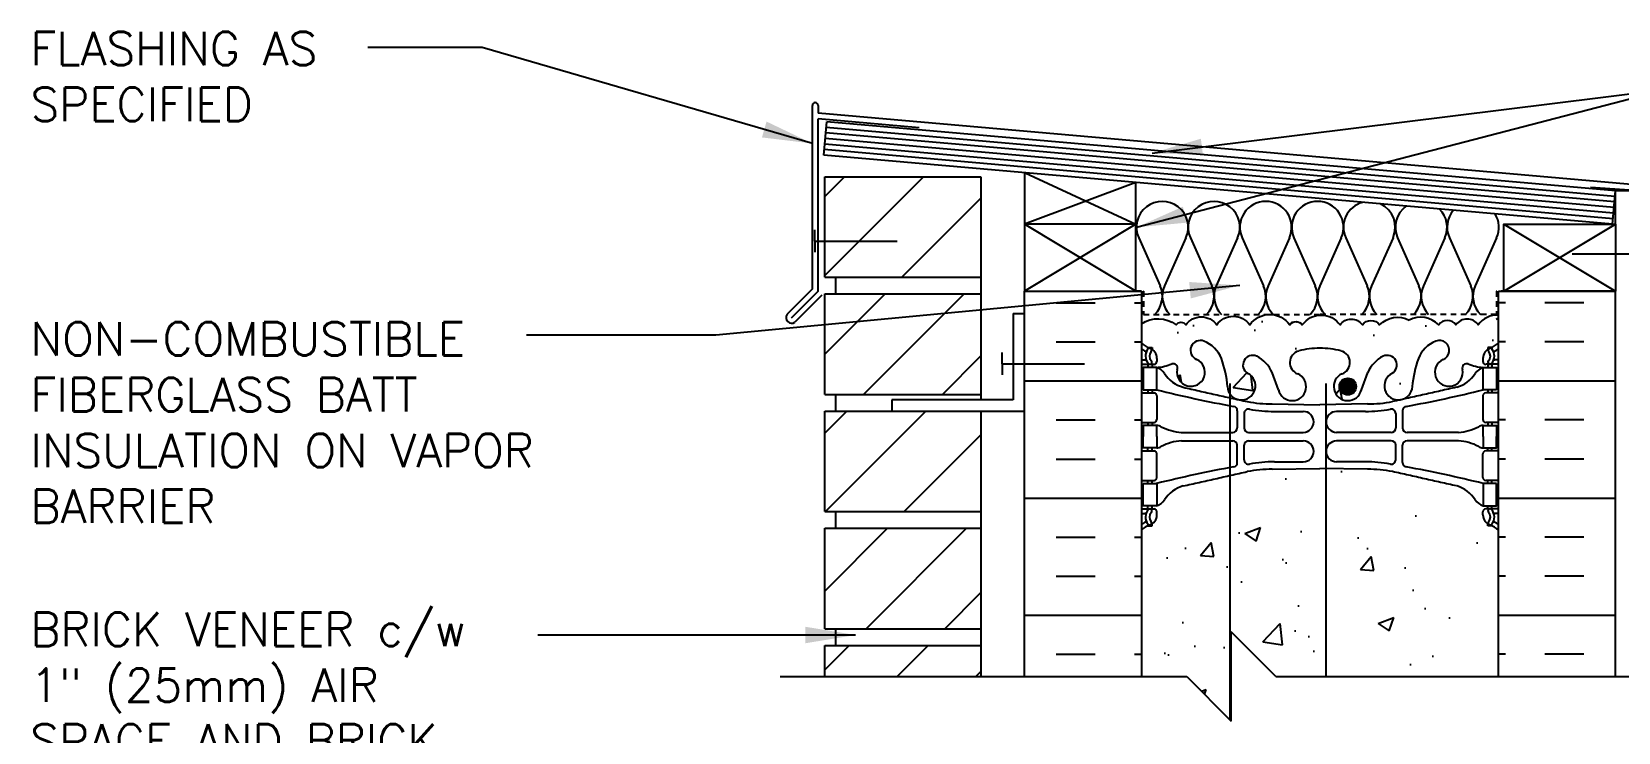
# Model space of a CAD drawing. Header units: inches. Extents: x 216.8 to 271.9, y 226 to 301.3.
# Drawn here: x 216.78 to 252.34, y 285.61 to 301.3 of the extents above; entities that cross this region are included whole.
import ezdxf

# ---------------------------------------------------------------- set-up
doc = ezdxf.new("R2010")
doc.units = ezdxf.units.IN
doc.header["$MEASUREMENT"] = 0
doc.linetypes.add('DASHED2', pattern=[0.375, 0.25, -0.125])
for name, color, linetype in [('HATCH', 12, 'Continuous'), ('line25', 2, 'Continuous'), ('LINE3', 3, 'Continuous'), ('LINE50', 5, 'Continuous'), ('LINE9', 9, 'Continuous'), ('TEXT', 4, 'Continuous'), ('Web_Edge', 9, 'Continuous')]:
    doc.layers.add(name, color=color, linetype=linetype)
doc.styles.add('DIM', font='romans.shx', dxfattribs={"width": 0.7})
doc.styles.add('ROMANS', font='romans.shx', dxfattribs={"height": 1.125})
doc.dimstyles.new('ext_12', dxfattribs={"dimscale": 12, "dimtxt": 0.09375, "dimasz": 0.09375, "dimexe": 0.09375, "dimexo": 0.0625, "dimgap": 0.0625, "dimtad": 1, "dimdec": 1, "dimzin": 3, "dimdsep": 46, "dimlunit": 4, "dimtxsty": 'DIM', "dimcen": 0.09, "dimdle": 0.09375, "dimclrt": 4, "dimadec": 0, "dimazin": 0, "dimtfac": 1, "dimtdec": 1, "dimtmove": 2, "dimatfit": 3, "dimfxl": 1, "dimfrac": 2, "dimtolj": 1, "dimtzin": 0, "dimarcsym": 0})

msp = doc.modelspace()

# ---------------------------------------------------------------- hatches: boundary and pattern name
at = {"layer": 'HATCH'}
h = msp.add_hatch(dxfattribs=at)
h.set_pattern_fill('ANSI31', color=256, scale=10, style=0)
h.set_pattern_definition([(45, (237.0554, 296.5709), (-0.883883, 0.883883), [])])
h.paths.add_polyline_path([(238.058, 298.051), (234.558, 298.051), (234.558, 295.801), (238.058, 295.801)])
h.paths.add_polyline_path([(238.058, 295.426), (234.558, 295.426), (234.558, 293.176), (238.058, 293.176)])
h.paths.add_polyline_path([(238.058, 292.801), (236.058, 292.801), (234.558, 292.801), (234.558, 290.551), (238.058, 290.551)])
h.paths.add_polyline_path([(238.058, 290.176), (234.558, 290.176), (234.558, 287.926), (238.058, 287.926)])
h.paths.add_polyline_path([(238.058, 287.551), (234.558, 287.551), (234.558, 286.855), (238.058, 286.855)])
h.paths.add_polyline_path([(238.059, 284.355), (234.558, 284.355), (234.558, 282.044), (238.06, 282.044)])
h.paths.add_polyline_path([(238.06, 281.669), (234.558, 281.669), (234.558, 279.419), (238.061, 279.419)])
h.paths.add_polyline_path([(238.061, 279.044), (234.558, 279.044), (234.558, 276.794), (238.062, 276.794)])
h.paths.add_polyline_path([(238.062, 276.419), (234.558, 276.419), (234.558, 274.169), (238.063, 274.169)])
h.paths.add_polyline_path([(238.059, 250.169), (234.558, 250.169), (234.558, 248.296), (238.058, 248.296)])
h.paths.add_polyline_path([(238.059, 252.794), (234.558, 252.794), (234.558, 250.544), (238.059, 250.544)])
h.paths.add_polyline_path([(238.06, 255.419), (234.558, 255.419), (234.558, 253.169), (238.059, 253.169)])
h.paths.add_polyline_path([(238.06, 258.044), (236.02, 258.044), (234.558, 258.044), (234.558, 255.794), (238.06, 255.794)])
h.paths.add_polyline_path([(238.06, 260.669), (234.558, 260.669), (234.558, 258.419), (238.06, 258.419)])
h.paths.add_polyline_path([(238.061, 263.294), (234.558, 263.294), (234.558, 261.044), (238.061, 261.044)])
h.paths.add_polyline_path([(238.062, 268.544), (234.558, 268.544), (234.558, 266.294), (238.062, 266.294)])
h.paths.add_polyline_path([(238.061, 265.919), (234.558, 265.919), (234.558, 263.669), (238.061, 263.669)])
h.paths.add_polyline_path([(238.062, 271.169), (234.558, 271.169), (234.558, 268.919), (238.062, 268.919)])
h.paths.add_polyline_path([(238.063, 273.794), (234.558, 273.794), (234.558, 271.544), (238.062, 271.544)])
h = msp.add_hatch(dxfattribs=at)
h.set_pattern_fill('INSUL', color=256, scale=7, style=0)
h.set_pattern_definition([(0, (-2684.5057, -118.65), (0, 2.625), []), (0, (-2684.5057, -117.775), (0, 2.625), [0.875, -0.875]), (0, (-2684.5057, -116.9), (0, 2.625), [0.875, -0.875])])
h.paths.add_polyline_path([(241.656, 295.487), (239.031, 295.487), (239.031, 286.862), (241.656, 286.862)])
h = msp.add_hatch(dxfattribs=at)
h.set_pattern_fill('INSUL', color=256, scale=7, style=0)
h.set_pattern_definition([(180, (3175.8174, -118.65), (0, 2.625), []), (180, (3175.8174, -117.775), (0, 2.625), [0.875, -0.875]), (180, (3175.8174, -116.9), (0, 2.625), [0.875, -0.875])])
h.paths.add_polyline_path([(252.281, 295.487), (249.656, 295.487), (249.656, 286.862), (252.281, 286.862)])
h = msp.add_hatch(dxfattribs=at)
h.set_pattern_fill('AR-CONC', color=256, scale=0.5)
h.set_pattern_definition([(50, (0, 0), (3.5863, -0.31376), [0.375, -4.125]), (355, (0, 0), (-0.693757, 3.76096), [0.3, -3.3]), (100.4514, (0.299, -0.026), (2.892544, 3.4472), [0.3187, -3.50571]), (46.1842, (0, 1), (5.336207, -0.827596), [0.5625, -6.1875]), (96.6356, (0.4447, 0.931), (4.67331, 4.87059), [0.47805, -5.25857]), (351.1842, (0, 1), (4.67331, 4.87059), [0.45, -4.95]), (21, (0.5, 0.75), (2.984535, -2.013094), [0.375, -4.125]), (326, (0.5, 0.75), (1.216577, 3.62575), [0.3, -3.3]), (71.4514, (0.7487, 0.5822), (4.201112, 1.612656), [0.3187, -3.50571]), (37.5, (0, 0), (0.0607993, 1.6644693), [0, -3.26, 0, -3.35, 0, -3.3125]), (7.5, (0, 0), (1.315348, 1.9720586), [0, -1.91, 0, -3.185, 0, -1.2625]), (327.5, (-1.115, 0), (2.669112, -0.1127744), [0, -1.25, 0, -3.9, 0, -5.175]), (317.5, (-1.615, 0), (2.915931, 0.500525), [0, -1.625, 0, -2.59, 0, -3.675])])
h.paths.add_polyline_path([(248.256, 294.368, -1), (248.419, 293.959, 2.087231), (248.853, 293.734, -0.669601), (248.985, 293.854, 0.085348), (249.315, 293.779), (249.42, 293.779), (249.42, 293.849), (249.372, 293.849, -0.414214), (249.31, 293.911), (249.31, 293.979, -0.249069), (249.42, 294.186), (249.42, 294.228), (249.51, 294.228, 0.088416), (249.656, 294.325), (249.656, 294.953, 0.259173), (249.205, 294.733, 0.520567), (248.705, 294.733, 0.520567), (248.318, 294.733, 0.336749), (247.656, 294.839, 0.336749), (246.994, 294.733, 0.520567), (246.607, 294.733, 0.520567), (246.107, 294.733, 0.520567), (245.261, 294.733, 0.520567), (244.979, 294.733, 0.520567), (244.084, 294.733, 0.520567), (243.344, 294.733, 0.520567), (242.651, 294.733, 0.520567), (242.431, 294.733, 0.321585), (241.656, 294.759), (241.656, 294.325, 0.088416), (241.802, 294.228), (241.892, 294.228), (241.892, 294.186, -0.249069), (242.002, 293.979), (242.002, 293.911, -0.414214), (241.939, 293.849), (241.892, 293.849), (241.892, 293.779), (241.997, 293.779, 0.085348), (242.326, 293.854, -0.669601), (242.459, 293.734, 2.087231), (242.893, 293.959, -1), (243.056, 294.368, -0.21345), (243.448, 293.978, -0.069923), (243.585, 293.335, 1.629604), (244.056, 293.636, -1.059167), (244.263, 294.018, -0.16372), (244.584, 293.664), (244.727, 293.277, 1.612474), (245.159, 293.636, -0.734872), (245.182, 294.147, -0.068475), (245.656, 294.21, -0.068475), (246.13, 294.147, -0.734872), (246.153, 293.636, 1.612474), (246.585, 293.277), (246.727, 293.664, -0.16372), (247.049, 294.018, -1.059167), (247.255, 293.636, 1.629604), (247.726, 293.335, -0.069923), (247.863, 293.978, -0.21345)])
edge = h.paths.add_edge_path()
edge.add_arc((249.31, 289.772), 0.5, 46.2109, 66.4218)
edge.add_line((249.51, 290.23), (249.42, 290.23))
edge.add_line((249.42, 290.23), (249.42, 290.272))
edge.add_arc((249.56, 290.479), 0.25, 180, 235.9442, ccw=False)
edge.add_line((249.31, 290.479), (249.31, 290.546))
edge.add_arc((249.372, 290.546), 0.0625, 90, 180, ccw=False)
edge.add_line((249.372, 290.609), (249.42, 290.609))
edge.add_line((249.42, 290.609), (249.42, 290.679))
edge.add_line((249.42, 290.679), (249.315, 290.679))
edge.add_arc((249.437, 291.022), 0.364, 212.0424, 250.3387, ccw=False)
edge.add_arc((248.514, 290.41), 0.743, 34.228, 73.8107)
edge.add_spline(control_points=[(248.721, 291.124), (247.284, 291.445)], knot_values=[0, 0, 1, 1], degree=1, periodic=0)
edge.add_arc((246.728, 288.513), 2.984, 79.2546, 90.0995)
edge.add_line((246.722, 291.497), (245.656, 291.513))
edge.add_line((245.656, 291.513), (244.589, 291.497))
edge.add_arc((244.584, 288.513), 2.984, 89.9005, 100.7454)
edge.add_spline(control_points=[(244.028, 291.445), (242.59, 291.124)], knot_values=[0, 0, 1, 1], degree=1, periodic=0)
edge.add_arc((242.798, 290.41), 0.743, 106.1893, 145.772)
edge.add_arc((241.874, 291.022), 0.364, 289.6613, 327.9576, ccw=False)
edge.add_line((241.997, 290.679), (241.892, 290.679))
edge.add_line((241.892, 290.679), (241.892, 290.609))
edge.add_line((241.892, 290.609), (241.939, 290.609))
edge.add_arc((241.939, 290.546), 0.0625, 0, 90, ccw=False)
edge.add_line((242.002, 290.546), (242.002, 290.479))
edge.add_arc((241.752, 290.479), 0.25, 304.0558, 360, ccw=False)
edge.add_line((241.892, 290.272), (241.892, 290.23))
edge.add_line((241.892, 290.23), (241.802, 290.23))
edge.add_arc((242.002, 289.772), 0.5, 113.5782, 133.7891)
edge.add_line((241.656, 290.133), (241.656, 286.855))
edge.add_line((241.656, 286.855), (242.67, 286.855))
edge.add_line((242.67, 286.855), (243.67, 285.855))
edge.add_line((243.67, 285.855), (243.67, 287.855))
edge.add_line((243.67, 287.855), (244.67, 286.855))
edge.add_line((244.67, 286.855), (249.656, 286.855))
edge.add_line((249.656, 286.855), (249.656, 290.133))
edge = h.paths.add_edge_path()
edge.add_line((249.656, 284.355), (244.67, 284.355))
edge.add_line((244.67, 284.355), (243.67, 285.355))
edge.add_line((243.67, 285.355), (243.67, 283.355))
edge.add_line((243.67, 283.355), (242.67, 284.355))
edge.add_line((242.67, 284.355), (241.656, 284.355))
edge.add_line((241.656, 284.355), (241.656, 281.582))
edge.add_arc((242.002, 281.943), 0.5, 226.2109, 246.4218)
edge.add_line((241.802, 281.485), (241.892, 281.485))
edge.add_line((241.892, 281.485), (241.892, 281.443))
edge.add_arc((241.752, 281.236), 0.25, 0, 55.9442, ccw=False)
edge.add_line((242.002, 281.236), (242.002, 281.169))
edge.add_arc((241.939, 281.169), 0.0625, -90, 0, ccw=False)
edge.add_line((241.939, 281.106), (241.892, 281.106))
edge.add_line((241.892, 281.106), (241.892, 281.036))
edge.add_line((241.892, 281.036), (241.997, 281.036))
edge.add_arc((241.874, 280.693), 0.364, 32.0424, 70.3387, ccw=False)
edge.add_arc((242.798, 281.305), 0.743, 214.228, 253.8107)
edge.add_spline(control_points=[(242.59, 280.591), (244.028, 280.27)], knot_values=[0, 0, 1, 1], degree=1, periodic=0)
edge.add_arc((244.584, 283.202), 2.984, 259.2546, 270.0995)
edge.add_line((244.589, 280.218), (245.656, 280.202))
edge.add_line((245.656, 280.202), (246.722, 280.218))
edge.add_arc((246.728, 283.202), 2.984, 269.9005, 280.7454)
edge.add_spline(control_points=[(247.284, 280.27), (248.721, 280.591)], knot_values=[0, 0, 1, 1], degree=1, periodic=0)
edge.add_arc((248.514, 281.305), 0.743, 286.1893, 325.772)
edge.add_arc((249.437, 280.693), 0.364, 109.6613, 147.9576, ccw=False)
edge.add_line((249.315, 281.036), (249.42, 281.036))
edge.add_line((249.42, 281.036), (249.42, 281.106))
edge.add_line((249.42, 281.106), (249.372, 281.106))
edge.add_arc((249.372, 281.169), 0.0625, 180, 270, ccw=False)
edge.add_line((249.31, 281.169), (249.31, 281.236))
edge.add_arc((249.56, 281.236), 0.25, 124.0558, 180, ccw=False)
edge.add_line((249.42, 281.443), (249.42, 281.485))
edge.add_line((249.42, 281.485), (249.51, 281.485))
edge.add_arc((249.31, 281.943), 0.5, 293.5782, 313.7891)
edge.add_line((249.656, 281.582), (249.656, 284.355))
h.paths.add_polyline_path([(249.656, 277.39, 0.088416), (249.51, 277.487), (249.42, 277.487), (249.42, 277.529, -0.249069), (249.31, 277.736), (249.31, 277.804, -0.414214), (249.372, 277.866), (249.42, 277.866), (249.42, 277.936), (249.315, 277.936, 0.085348), (248.985, 277.86, -0.669601), (248.853, 277.981, 2.087231), (248.419, 277.756, -1), (248.256, 277.347, -0.21345), (247.863, 277.737, -0.069923), (247.726, 278.38, 1.629604), (247.255, 278.079, -1.059167), (247.049, 277.697, -0.16372), (246.727, 278.051), (246.585, 278.438, 1.612474), (246.153, 278.079, -0.734872), (246.13, 277.567, -0.068475), (245.656, 277.505, -0.068475), (245.182, 277.567, -0.734872), (245.159, 278.079, 1.612474), (244.727, 278.438), (244.584, 278.051, -0.16372), (244.263, 277.697, -1.059167), (244.056, 278.079, 1.629604), (243.585, 278.38, -0.069923), (243.448, 277.737, -0.21345), (243.056, 277.347, -1), (242.893, 277.756, 2.087231), (242.459, 277.981, -0.669601), (242.326, 277.86, 0.085348), (241.997, 277.936), (241.892, 277.936), (241.892, 277.866), (241.939, 277.866, -0.414214), (242.002, 277.804), (242.002, 277.736, -0.249069), (241.892, 277.529), (241.892, 277.487), (241.802, 277.487, 0.088416), (241.656, 277.39), (241.656, 275.355), (241.656, 273.321, 0.03409), (241.708, 273.277, -0.358439), (241.913, 273.234, -0.182463), (242.021, 273.308), (243.881, 273.308), (243.881, 273.355), (249.656, 273.355)])
h.paths.add_polyline_path([(243.881, 273.308), (242.021, 273.308), (242.021, 270.855), (243.881, 270.855)])
edge = h.paths.add_edge_path()
edge.add_line((245.411, 270.505), (244.589, 270.493))
edge.add_arc((244.584, 267.509), 2.984, 89.9005, 100.7454)
edge.add_spline(control_points=[(244.028, 270.441), (242.59, 270.12)], knot_values=[0, 0, 1, 1], degree=1, periodic=0)
edge.add_arc((242.798, 269.406), 0.743, 106.1893, 145.772)
edge.add_arc((241.874, 270.017), 0.364, 289.6613, 327.9576, ccw=False)
edge.add_line((241.997, 269.675), (241.892, 269.675))
edge.add_line((241.892, 269.675), (241.892, 269.605))
edge.add_line((241.892, 269.605), (241.939, 269.605))
edge.add_arc((241.939, 269.542), 0.0625, 0, 90, ccw=False)
edge.add_line((242.002, 269.542), (242.002, 269.475))
edge.add_arc((241.752, 269.475), 0.25, 304.0558, 360, ccw=False)
edge.add_line((241.892, 269.268), (241.892, 269.226))
edge.add_line((241.892, 269.226), (241.802, 269.226))
edge.add_arc((242.002, 268.768), 0.5, 113.5782, 133.7891)
edge.add_line((241.656, 269.129), (241.656, 263.582))
edge.add_arc((242.002, 263.943), 0.5, 226.2109, 246.4218)
edge.add_line((241.802, 263.485), (241.892, 263.485))
edge.add_line((241.892, 263.485), (241.892, 263.443))
edge.add_arc((241.752, 263.236), 0.25, 0, 55.9442, ccw=False)
edge.add_line((242.002, 263.236), (242.002, 263.169))
edge.add_arc((241.939, 263.169), 0.0625, -90, 0, ccw=False)
edge.add_line((241.939, 263.106), (241.892, 263.106))
edge.add_line((241.892, 263.106), (241.892, 263.036))
edge.add_line((241.892, 263.036), (241.997, 263.036))
edge.add_arc((241.874, 262.693), 0.364, 32.0424, 70.3387, ccw=False)
edge.add_arc((242.798, 263.305), 0.743, 214.228, 253.8107)
edge.add_spline(control_points=[(242.59, 262.591), (244.028, 262.27)], knot_values=[0, 0, 1, 1], degree=1, periodic=0)
edge.add_arc((244.584, 265.202), 2.984, 259.2546, 270.0995)
edge.add_line((244.589, 262.218), (245.656, 262.202))
edge.add_line((245.656, 262.202), (246.722, 262.218))
edge.add_arc((246.728, 265.202), 2.984, 269.9005, 280.7454)
edge.add_spline(control_points=[(247.284, 262.27), (248.721, 262.591)], knot_values=[0, 0, 1, 1], degree=1, periodic=0)
edge.add_arc((248.514, 263.305), 0.743, 286.1893, 325.772)
edge.add_arc((249.437, 262.693), 0.364, 109.6613, 147.9576, ccw=False)
edge.add_line((249.315, 263.036), (249.42, 263.036))
edge.add_line((249.42, 263.036), (249.42, 263.106))
edge.add_line((249.42, 263.106), (249.372, 263.106))
edge.add_arc((249.372, 263.169), 0.0625, 180, 270, ccw=False)
edge.add_line((249.31, 263.169), (249.31, 263.236))
edge.add_arc((249.56, 263.236), 0.25, 124.0558, 180, ccw=False)
edge.add_line((249.42, 263.443), (249.42, 263.485))
edge.add_line((249.42, 263.485), (249.51, 263.485))
edge.add_arc((249.31, 263.943), 0.5, 293.5782, 313.7891)
edge.add_line((249.656, 263.582), (249.656, 269.129))
edge.add_arc((249.31, 268.768), 0.5, 46.2109, 66.4218)
edge.add_line((249.51, 269.226), (249.42, 269.226))
edge.add_line((249.42, 269.226), (249.42, 269.268))
edge.add_arc((249.56, 269.475), 0.25, 180, 235.9442, ccw=False)
edge.add_line((249.31, 269.475), (249.31, 269.542))
edge.add_arc((249.372, 269.542), 0.0625, 90, 180, ccw=False)
edge.add_line((249.372, 269.605), (249.42, 269.605))
edge.add_line((249.42, 269.605), (249.42, 269.675))
edge.add_line((249.42, 269.675), (249.315, 269.675))
edge.add_arc((249.437, 270.017), 0.364, 212.0424, 250.3387, ccw=False)
edge.add_arc((248.514, 269.406), 0.743, 34.228, 73.8107)
edge.add_spline(control_points=[(248.721, 270.12), (247.284, 270.441)], knot_values=[0, 0, 1, 1], degree=1, periodic=0)
edge.add_arc((246.728, 267.509), 2.984, 79.2546, 90.0995)
edge.add_line((246.722, 270.493), (245.911, 270.505))
edge.add_line((245.911, 270.505), (245.911, 266.803))
edge.add_line((245.911, 266.803), (246.19, 266.803))
edge.add_line((246.19, 266.803), (246.19, 266.577))
edge.add_line((246.19, 266.577), (245.93, 266.577))
edge.add_line((245.93, 266.577), (245.661, 266.577))
edge.add_line((245.661, 266.577), (245.133, 266.577))
edge.add_line((245.133, 266.577), (245.133, 266.803))
edge.add_line((245.133, 266.803), (245.411, 266.803))
edge.add_line((245.411, 266.803), (245.411, 270.505))
h.paths.add_polyline_path([(249.656, 259.39, 0.088416), (249.51, 259.487), (249.42, 259.487), (249.42, 259.529, -0.249069), (249.31, 259.736), (249.31, 259.804, -0.414214), (249.372, 259.866), (249.42, 259.866), (249.42, 259.936), (249.315, 259.936, 0.085348), (248.985, 259.86, -0.669601), (248.853, 259.981, 2.087231), (248.419, 259.756, -1), (248.256, 259.347, -0.21345), (247.863, 259.737, -0.069923), (247.726, 260.38, 1.629604), (247.255, 260.079, -1.059167), (247.049, 259.697, -0.16372), (246.727, 260.051), (246.585, 260.438, 1.612474), (246.153, 260.079, -0.734872), (246.13, 259.567, -0.068475), (245.656, 259.505, -0.068475), (245.182, 259.567, -0.734872), (245.159, 260.079, 1.612474), (244.727, 260.438), (244.584, 260.051, -0.16372), (244.263, 259.697, -1.059167), (244.056, 260.079, 1.629604), (243.585, 260.38, -0.069923), (243.448, 259.737, -0.21345), (243.056, 259.347, -1), (242.893, 259.756, 2.087231), (242.459, 259.981, -0.669601), (242.326, 259.86, 0.085348), (241.997, 259.936), (241.892, 259.936), (241.892, 259.866), (241.939, 259.866, -0.414214), (242.002, 259.804), (242.002, 259.736, -0.249069), (241.892, 259.529), (241.892, 259.487), (241.802, 259.487, 0.088416), (241.656, 259.39), (241.656, 257.355), (241.656, 255.321, 0.088416), (241.802, 255.224), (241.892, 255.224), (241.892, 255.182, -0.249069), (242.002, 254.975), (242.002, 254.907, -0.414214), (241.939, 254.845), (241.892, 254.845), (241.892, 254.775), (241.997, 254.775, 0.085348), (242.326, 254.85, -0.669601), (242.459, 254.73, 2.087231), (242.893, 254.955, -1), (243.056, 255.363, -0.21345), (243.448, 254.974, -0.069923), (243.585, 254.33, 1.629604), (244.056, 254.632, -1.059167), (244.263, 255.013, -0.16372), (244.584, 254.66), (244.727, 254.273, 1.612474), (245.159, 254.632, -0.734872), (245.182, 255.143, -0.068475), (245.656, 255.205, -0.068475), (246.13, 255.143, -0.734872), (246.153, 254.632, 1.612474), (246.585, 254.273), (246.727, 254.66, -0.16372), (247.049, 255.013, -1.059167), (247.255, 254.632, 1.629604), (247.726, 254.33, -0.069923), (247.863, 254.974, -0.21345), (248.256, 255.363, -1), (248.419, 254.955, 2.087231), (248.853, 254.73, -0.669601), (248.985, 254.85, 0.085348), (249.315, 254.775), (249.42, 254.775), (249.42, 254.845), (249.372, 254.845, -0.414214), (249.31, 254.907), (249.31, 254.975, -0.249069), (249.42, 255.182), (249.42, 255.224), (249.51, 255.224, 0.088416), (249.656, 255.321), (249.656, 257.355)])
edge = h.paths.add_edge_path()
edge.add_arc((249.31, 250.768), 0.5, 46.2109, 66.4218)
edge.add_line((249.51, 251.226), (249.42, 251.226))
edge.add_line((249.42, 251.226), (249.42, 251.268))
edge.add_arc((249.56, 251.475), 0.25, 180, 235.9442, ccw=False)
edge.add_line((249.31, 251.475), (249.31, 251.542))
edge.add_arc((249.372, 251.542), 0.0625, 90, 180, ccw=False)
edge.add_line((249.372, 251.605), (249.42, 251.605))
edge.add_line((249.42, 251.605), (249.42, 251.675))
edge.add_line((249.42, 251.675), (249.315, 251.675))
edge.add_arc((249.437, 252.017), 0.364, 212.0424, 250.3387, ccw=False)
edge.add_arc((248.514, 251.406), 0.743, 34.228, 73.8107)
edge.add_spline(control_points=[(248.721, 252.12), (247.284, 252.441)], knot_values=[0, 0, 1, 1], degree=1, periodic=0)
edge.add_arc((246.728, 249.509), 2.984, 79.2546, 90.0995)
edge.add_line((246.722, 252.493), (245.656, 252.509))
edge.add_line((245.656, 252.509), (244.589, 252.493))
edge.add_arc((244.584, 249.509), 2.984, 89.9005, 100.7454)
edge.add_spline(control_points=[(244.028, 252.441), (242.59, 252.12)], knot_values=[0, 0, 1, 1], degree=1, periodic=0)
edge.add_arc((242.798, 251.406), 0.743, 106.1893, 145.772)
edge.add_arc((241.874, 252.017), 0.364, 289.6613, 327.9576, ccw=False)
edge.add_line((241.997, 251.675), (241.892, 251.675))
edge.add_line((241.892, 251.675), (241.892, 251.605))
edge.add_line((241.892, 251.605), (241.939, 251.605))
edge.add_arc((241.939, 251.542), 0.0625, 0, 90, ccw=False)
edge.add_line((242.002, 251.542), (242.002, 251.475))
edge.add_arc((241.752, 251.475), 0.25, 304.0558, 360, ccw=False)
edge.add_line((241.892, 251.268), (241.892, 251.226))
edge.add_line((241.892, 251.226), (241.802, 251.226))
edge.add_arc((242.002, 250.768), 0.5, 113.5782, 133.7891)
edge.add_line((241.656, 251.129), (241.656, 248.296))
edge.add_line((241.656, 248.296), (243.312, 248.296))
edge.add_line((243.312, 248.296), (244.312, 249.296))
edge.add_line((244.312, 249.296), (244.312, 248.296))
edge.add_line((244.312, 248.296), (244.312, 247.296))
edge.add_line((244.312, 247.296), (245.312, 248.296))
edge.add_line((245.312, 248.296), (249.656, 248.296))
edge.add_line((249.656, 248.296), (249.656, 251.129))
at = {"layer": 'LINE3'}
h = msp.add_hatch(color=256, dxfattribs=at)
h.paths.add_polyline_path([(246.464, 293.384, 0.831395), (246.095, 293.384)])
h.paths.add_polyline_path([(246.467, 293.35, 0.045935), (246.464, 293.384), (246.095, 293.384, 0.045935), (246.092, 293.35, 1)])

# ---------------------------------------------------------------- linework, layer by layer
at = {"layer": 'HATCH'}
for p, q in [((234.281, 295.539), (234.281, 299.651)), ((234.406, 299.651), (234.406, 299.474)), ((253.372, 297.815), (234.406, 299.474)), ((234.406, 295.487), (234.406, 299.349)), ((236.671, 299.151), (234.406, 299.349)), ((252.27, 297.61), (234.589, 299.157)), ((252.237, 297.237), (234.556, 298.783)), ((252.248, 297.361), (234.567, 298.908)), ((252.259, 297.486), (234.578, 299.032)), ((252.226, 297.112), (234.545, 298.659)), ((239.046, 298.14), (241.531, 296.987)), ((241.531, 297.922), (239.031, 296.987)), ((253.031, 297.721), (251.724, 297.813)), ((241.531, 295.487), (239.031, 296.987)), ((241.531, 296.987), (239.031, 295.487)), ((249.781, 295.487), (252.281, 296.987)), ((249.781, 296.987), (252.281, 295.487)), ((241.594, 296.684), (242.073, 295.611)), ((242.653, 296.684), (242.174, 295.61)), ((242.753, 296.684), (243.232, 295.611)), ((243.812, 296.684), (243.333, 295.61)), ((243.912, 296.684), (244.392, 295.611)), ((244.972, 296.684), (244.493, 295.611)), ((245.074, 296.684), (245.553, 295.611)), ((246.133, 296.684), (245.654, 295.611)), ((246.235, 296.684), (246.714, 295.611)), ((247.294, 296.684), (246.815, 295.611)), ((247.396, 296.684), (247.875, 295.611)), ((248.455, 296.684), (247.976, 295.611)), ((248.557, 296.684), (249.036, 295.611)), ((249.616, 296.684), (249.137, 295.611)), ((234.281, 295.539), (233.712, 294.971)), ((234.406, 295.487), (233.801, 294.882)), ((234.494, 295.399), (233.889, 294.794))]:
    msp.add_line(p, q, dxfattribs=at)
at = {"layer": 'HATCH', "color": 6, "linetype": 'DASHED2', "ltscale": 0.5}
for points in [[(240.343, 295.487), (241.7, 295.487), (241.7, 294.967), (245.656, 294.967)], [(250.968, 295.487), (249.612, 295.487), (249.612, 294.967), (245.656, 294.967)]]:
    msp.add_lwpolyline(points, dxfattribs=at)
at = {"layer": 'HATCH'}
for points in [[(241.656, 294.759, -0.321585), (242.431, 294.733, -0.520567), (242.651, 294.733, -0.520567), (243.344, 294.733, -0.520567), (244.084, 294.733, -0.520567), (244.979, 294.733, -0.520567), (245.261, 294.733, -0.520567), (246.107, 294.733, -0.520567), (246.607, 294.733, -0.520567), (246.994, 294.733, -0.336749), (247.656, 294.839)], [(249.656, 294.953, 0.259173), (249.205, 294.733, 0.520567), (248.705, 294.733, 0.520567), (248.318, 294.733, 0.336749), (247.656, 294.839)]]:
    msp.add_lwpolyline(points, format="xyb", dxfattribs=at)
for centre, radius, start, end in [((234.343, 299.651), 0.0625, 0, 180), ((242.123, 296.92), 0.58, 335.9664, 204.0694), ((243.282, 296.92), 0.58, 335.9664, 204.0694), ((244.439, 296.921), 0.577, 89.6769, 204.2169), ((244.446, 296.921), 0.577, 335.7834, 90.4023), ((245.6, 296.921), 0.577, 89.5977, 204.2166), ((245.607, 296.921), 0.577, 335.7831, 90.3231), ((246.761, 296.921), 0.577, 105.0351, 204.2166), ((246.768, 296.921), 0.577, 335.7831, 64.7825), ((247.922, 296.921), 0.577, 125.1758, 204.2166), ((247.929, 296.921), 0.577, 335.7831, 44.7269), ((249.083, 296.921), 0.577, 138.9384, 204.2166), ((249.09, 296.921), 0.577, 335.7831, 30.9838), ((241.544, 295.374), 0.58, 315.3149, 24.0694), ((242.703, 295.374), 0.58, 155.9664, 224.6851), ((242.703, 295.374), 0.58, 315.3149, 24.0694), ((243.863, 295.374), 0.58, 155.9664, 224.6851), ((243.862, 295.374), 0.58, 315.3149, 24.0694), ((245.022, 295.374), 0.58, 155.9306, 224.6851), ((245.023, 295.374), 0.58, 315.3149, 24.0694), ((246.183, 295.374), 0.58, 155.9306, 224.6851), ((246.185, 295.374), 0.58, 315.3149, 24.0694), ((247.344, 295.374), 0.58, 155.9306, 224.6851), ((247.346, 295.374), 0.58, 315.3149, 24.0694), ((248.505, 295.374), 0.58, 155.9306, 224.6851), ((248.507, 295.374), 0.58, 315.3149, 24.0694), ((249.666, 295.374), 0.58, 155.9306, 224.6851), ((233.816, 294.897), 0.127, 144.7902, 305.2098), ((249.34, 295.374), 0.58, 297.6798, 302.977), ((242.703, 295.374), 0.58, 269.9771, 270), ((242.703, 295.374), 0.58, 270, 270.0458), ((245.022, 295.374), 0.58, 270, 273.6965), ((245.023, 295.374), 0.58, 280.1122, 281.3565)]:
    msp.add_arc(centre, radius, start, end, dxfattribs=at)
at = {"layer": 'line25'}
for p, q in [((234.535, 298.534), (234.6, 299.281)), ((252.28, 297.735), (234.6, 299.281)), ((252.215, 296.987), (234.535, 298.534)), ((234.558, 295.801), (234.558, 298.051)), ((234.558, 298.051), (238.058, 298.051)), ((238.058, 298.051), (238.058, 293.051)), ((239.031, 298.141), (239.031, 295.487)), ((241.531, 295.487), (241.531, 297.922)), ((252.215, 296.987), (252.28, 297.735)), ((252.281, 296.987), (252.281, 297.739)), ((252.781, 297.739), (252.281, 297.739)), ((241.531, 296.987), (239.031, 296.987)), ((234.558, 295.801), (238.058, 295.801)), ((234.808, 295.426), (234.808, 295.801)), ((234.808, 295.426), (234.808, 295.801)), ((234.558, 293.176), (234.558, 295.426)), ((234.558, 295.426), (238.058, 295.426)), ((239.031, 295.487), (241.531, 295.487)), ((241.656, 295.487), (241.531, 295.487)), ((241.656, 295.487), (241.656, 286.862)), ((249.656, 295.487), (249.781, 295.487)), ((249.656, 286.862), (249.656, 295.487)), ((234.558, 293.176), (238.058, 293.176)), ((234.808, 292.801), (234.808, 293.176)), ((234.558, 290.551), (234.558, 292.801)), ((234.558, 292.801), (238.058, 292.801)), ((238.058, 292.801), (238.058, 286.855)), ((234.558, 290.551), (238.058, 290.551)), ((234.808, 290.176), (234.808, 290.551)), ((234.558, 287.926), (234.558, 290.176)), ((234.558, 290.176), (238.058, 290.176)), ((234.558, 287.926), (238.058, 287.926)), ((234.808, 287.551), (234.808, 287.926)), ((234.558, 286.855), (234.558, 287.551)), ((234.558, 287.551), (238.058, 287.551))]:
    msp.add_line(p, q, dxfattribs=at)
msp.add_lwpolyline([(252.281, 296.987), (252.281, 295.487), (249.781, 295.487), (249.781, 296.987)], close=True, dxfattribs=at)
at = {"layer": 'LINE3'}
for p, q in [((243.633, 293.418), (243.633, 285.892)), ((245.785, 293.418), (245.785, 286.855))]:
    msp.add_line(p, q, dxfattribs=at)
msp.add_circle((246.28, 293.35), 0.188, dxfattribs=at)
at = {"layer": 'LINE50'}
for p, q in [((239.031, 295.487), (241.656, 295.487)), ((239.031, 286.862), (239.031, 295.487)), ((249.656, 295.487), (252.281, 295.487)), ((252.281, 286.862), (252.281, 295.487))]:
    msp.add_line(p, q, dxfattribs=at)
at = {"layer": 'LINE9'}
for p, q in [((234.337, 296.612), (234.337, 296.862)), ((234.337, 296.612), (236.183, 296.612)), ((234.337, 296.612), (234.337, 296.362)), ((253.159, 296.317), (251.313, 296.317)), ((238.781, 294.987), (238.781, 293.051)), ((238.781, 294.987), (239.031, 294.987)), ((238.531, 293.862), (238.531, 294.112)), ((238.531, 293.862), (240.377, 293.862)), ((238.531, 293.862), (238.531, 293.612)), ((238.781, 293.051), (236.058, 293.051)), ((236.058, 293.051), (236.058, 292.801)), ((236.058, 292.801), (239.031, 292.801)), ((243.67, 285.855), (243.67, 287.855)), ((244.67, 286.855), (243.67, 287.855)), ((233.558, 286.855), (242.67, 286.855)), ((242.67, 286.855), (243.67, 285.855)), ((244.67, 286.855), (253.781, 286.855))]:
    msp.add_line(p, q, dxfattribs=at)
at = {"layer": 'Web_Edge'}
for p, q in [((241.802, 294.228), (241.892, 294.228)), ((241.892, 294.228), (241.892, 294.186)), ((249.51, 294.228), (249.42, 294.228)), ((249.42, 294.228), (249.42, 294.186)), ((241.656, 293.949), (241.734, 293.949)), ((241.656, 293.849), (241.939, 293.849)), ((241.802, 293.849), (241.802, 293.779)), ((241.892, 293.849), (241.892, 293.779)), ((242.002, 293.979), (242.002, 293.911)), ((249.31, 293.979), (249.31, 293.911)), ((249.656, 293.849), (249.372, 293.849)), ((249.42, 293.849), (249.42, 293.779)), ((249.51, 293.849), (249.51, 293.779)), ((249.656, 293.949), (249.578, 293.949)), ((244.727, 293.277), (244.584, 293.664)), ((246.585, 293.277), (246.727, 293.664)), ((241.656, 293.209), (241.939, 293.209)), ((241.802, 293.279), (241.802, 293.209)), ((241.892, 293.279), (241.892, 293.209)), ((242.002, 293.146), (242.002, 292.611)), ((249.31, 293.146), (249.31, 292.611)), ((249.656, 293.209), (249.372, 293.209)), ((249.42, 293.279), (249.42, 293.209)), ((249.51, 293.279), (249.51, 293.209)), ((243.804, 292.809), (243.804, 292.424)), ((243.956, 292.747), (243.956, 292.424)), ((244.589, 292.961), (245.656, 292.945)), ((244.637, 292.793), (245.283, 292.793)), ((246.722, 292.961), (245.656, 292.945)), ((246.675, 292.793), (246.028, 292.793)), ((247.355, 292.747), (247.355, 292.424)), ((247.508, 292.809), (247.508, 292.424)), ((241.656, 292.549), (241.939, 292.549)), ((241.802, 292.549), (241.802, 292.479)), ((241.892, 292.549), (241.892, 292.479)), ((242.55, 292.323), (243.704, 292.324)), ((244.056, 292.324), (245.283, 292.324)), ((247.255, 292.324), (246.028, 292.324)), ((248.762, 292.323), (247.608, 292.324)), ((249.656, 292.549), (249.372, 292.549)), ((249.42, 292.549), (249.42, 292.479)), ((249.51, 292.549), (249.51, 292.479)), ((241.802, 291.909), (241.802, 291.979)), ((241.892, 291.909), (241.892, 291.979)), ((242.55, 292.134), (243.704, 292.134)), ((243.804, 291.649), (243.804, 292.034)), ((243.956, 291.711), (243.956, 292.034)), ((244.056, 292.134), (245.283, 292.134)), ((247.255, 292.134), (246.028, 292.134)), ((247.355, 291.711), (247.355, 292.034)), ((247.508, 291.649), (247.508, 292.034)), ((248.762, 292.134), (247.608, 292.134)), ((249.42, 291.909), (249.42, 291.979)), ((249.51, 291.909), (249.51, 291.979)), ((241.656, 291.909), (241.939, 291.909)), ((242.002, 291.311), (242.002, 291.846)), ((244.637, 291.665), (245.283, 291.665)), ((246.675, 291.665), (246.028, 291.665)), ((249.31, 291.311), (249.31, 291.846)), ((249.656, 291.909), (249.372, 291.909)), ((244.589, 291.497), (245.656, 291.513)), ((246.722, 291.497), (245.656, 291.513)), ((241.656, 291.249), (241.939, 291.249)), ((241.802, 291.179), (241.802, 291.249)), ((241.892, 291.179), (241.892, 291.249)), ((249.656, 291.249), (249.372, 291.249)), ((249.42, 291.179), (249.42, 291.249)), ((249.51, 291.179), (249.51, 291.249)), ((241.656, 290.609), (241.939, 290.609)), ((241.802, 290.609), (241.802, 290.679)), ((241.892, 290.609), (241.892, 290.679)), ((242.002, 290.479), (242.002, 290.546)), ((249.31, 290.479), (249.31, 290.546)), ((249.656, 290.609), (249.372, 290.609)), ((249.42, 290.609), (249.42, 290.679)), ((249.51, 290.609), (249.51, 290.679)), ((241.656, 290.509), (241.734, 290.509)), ((241.802, 290.23), (241.892, 290.23)), ((241.892, 290.23), (241.892, 290.272)), ((249.42, 290.23), (249.42, 290.272)), ((249.51, 290.23), (249.42, 290.23)), ((249.656, 290.509), (249.578, 290.509))]:
    msp.add_line(p, q, dxfattribs=at)
for points in [[(241.697, 293.279), (241.997, 293.279), (241.997, 293.779), (241.697, 293.779)], [(249.615, 293.279), (249.315, 293.279), (249.315, 293.779), (249.615, 293.779)], [(241.697, 291.179), (241.997, 291.179), (241.997, 290.679), (241.697, 290.679)], [(249.615, 291.179), (249.315, 291.179), (249.315, 290.679), (249.615, 290.679)]]:
    msp.add_lwpolyline(points, close=True, dxfattribs=at)
for points in [[(241.997, 292.229), (241.997, 292.479), (241.697, 292.479), (241.697, 292.229)], [(249.315, 292.229), (249.315, 292.479), (249.615, 292.479), (249.615, 292.229)], [(241.997, 292.229), (241.997, 291.979), (241.697, 291.979), (241.697, 292.229)], [(249.315, 292.229), (249.315, 291.979), (249.615, 291.979), (249.615, 292.229)]]:
    msp.add_lwpolyline(points, dxfattribs=at)
for centre, radius, start, end in [((242.002, 294.686), 0.5, 226.2109, 250.5288), ((242.002, 294.686), 0.6, 234.7832, 245.0748), ((241.996, 294.034), 0.25, 140.1145, 222.4609), ((241.74, 294.123), 0.021, 343.464, 63.9957), ((241.838, 294.164), 0.045, 321.448, 139.1879), ((241.752, 293.979), 0.25, 0, 70.5288), ((241.996, 294.034), 0.16, 140.0001, 222.4609), ((242.974, 294.163), 0.22, 68.1963, 248.1963), ((242.817, 293.734), 0.677, 21.1239, 69.3197), ((245.25, 293.888), 0.268, 104.7892, 250.0338), ((245.644, 292.456), 1.754, 89.6229, 105.2918), ((245.667, 292.456), 1.754, 74.7082, 90.3771), ((246.062, 293.888), 0.268, 289.9662, 75.2108), ((248.495, 293.734), 0.677, 110.6803, 158.8761), ((248.337, 294.163), 0.22, 291.8037, 111.8037), ((249.56, 293.979), 0.25, 109.4712, 180), ((249.474, 294.164), 0.045, 40.8121, 218.552), ((249.316, 294.034), 0.16, 317.5391, 39.9999), ((249.31, 294.686), 0.5, 289.4712, 313.7891), ((249.316, 294.034), 0.25, 317.5391, 39.8855), ((249.572, 294.123), 0.021, 116.0043, 196.536), ((249.31, 294.686), 0.6, 294.9252, 305.2168), ((241.734, 293.969), 0.0196, 269.4032, 15.4901), ((241.844, 293.895), 0.045, 222.4609, 42.4609), ((241.939, 293.911), 0.0625, 270, 0), ((241.942, 294.775), 0.997, 273.1538, 293.1467), ((241.874, 293.436), 0.364, 34.9775, 70.3387), ((242.368, 293.767), 0.0968, 340.1551, 110.4331), ((242.766, 293.672), 0.314, 168.5886, 66.1916), ((241.226, 293.169), 2.365, 4.3895, 20.0015), ((244.148, 293.833), 0.217, 65.5264, 238.537), ((243.898, 293.362), 0.75, 23.6938, 62.9705), ((247.414, 293.362), 0.75, 117.0295, 156.3062), ((247.163, 293.833), 0.217, 301.463, 114.4736), ((250.085, 293.169), 2.365, 159.9985, 175.6105), ((248.546, 293.672), 0.314, 113.8084, 11.4114), ((248.944, 293.767), 0.0968, 69.5669, 199.8449), ((249.37, 294.775), 0.997, 246.8533, 266.8462), ((249.437, 293.436), 0.364, 109.6613, 145.0225), ((249.372, 293.911), 0.0625, 180, 270), ((249.467, 293.895), 0.045, 137.5391, 317.5391), ((249.578, 293.969), 0.0196, 164.5099, 270.5968), ((242.798, 294.048), 0.743, 212.7919, 253.8107), ((243.897, 293.365), 0.314, 182.7357, 63.9348), ((245.032, 293.35), 0.314, 193.4146, 66.1916), ((246.28, 293.35), 0.314, 113.8084, 346.5854), ((247.414, 293.365), 0.314, 116.0652, 357.2643), ((248.514, 294.048), 0.743, 286.1893, 327.2081), ((241.939, 293.146), 0.0625, 0, 90), ((248.805, 320.699), 28.253, 256.0552, 259.6343), ((242.506, 320.699), 28.253, 280.3657, 283.9448), ((249.372, 293.146), 0.0625, 90, 180), ((243.704, 292.809), 0.1, 360, 79.6343), ((244.056, 292.747), 0.1, 79.2546, 180), ((244.584, 295.945), 2.984, 259.2546, 270.0995), ((244.631, 295.777), 2.984, 259.2546, 270.0995), ((245.283, 292.559), 0.234, 270, 90), ((246.028, 292.559), 0.234, 90, 270), ((246.68, 295.777), 2.984, 269.9005, 280.7454), ((246.728, 295.945), 2.984, 269.9005, 280.7454), ((247.255, 292.747), 0.1, 0, 100.7454), ((247.608, 292.809), 0.1, 100.3657, 180), ((241.939, 292.611), 0.0625, 270, 0), ((241.993, 292.26), 0.219, 60.4937, 88.92), ((242.634, 293.48), 1.16, 242.5844, 265.8032), ((243.704, 292.424), 0.1, 270.0388, 360), ((244.056, 292.424), 0.1, 180, 270), ((247.255, 292.424), 0.1, 270, 0), ((247.608, 292.424), 0.1, 180, 269.9612), ((248.677, 293.48), 1.16, 274.1968, 297.4156), ((249.319, 292.26), 0.219, 91.08, 119.5063), ((249.372, 292.611), 0.0625, 180, 270), ((241.993, 292.198), 0.219, 271.08, 299.5063), ((242.634, 290.978), 1.16, 94.1968, 117.4156), ((243.704, 292.034), 0.1, 0, 89.9612), ((244.056, 292.034), 0.1, 90, 180), ((245.283, 291.899), 0.234, 270, 90), ((246.028, 291.899), 0.234, 90, 270), ((247.255, 292.034), 0.1, 0, 90), ((247.608, 292.034), 0.1, 90.0388, 180), ((248.677, 290.978), 1.16, 62.5844, 85.8032), ((249.319, 292.198), 0.219, 240.4937, 268.92), ((241.939, 291.846), 0.0625, 0, 90), ((243.704, 291.649), 0.1, 280.3657, 0), ((244.056, 291.711), 0.1, 180, 280.7454), ((244.631, 288.681), 2.984, 89.9005, 100.7454), ((246.68, 288.681), 2.984, 79.2546, 90.0995), ((247.255, 291.711), 0.1, 259.2546, 0), ((247.608, 291.649), 0.1, 180, 259.6343), ((249.372, 291.846), 0.0625, 90, 180), ((241.939, 291.311), 0.0625, 270, 0), ((248.805, 263.759), 28.253, 100.3657, 103.9448), ((244.584, 288.513), 2.984, 89.9005, 100.7454), ((246.728, 288.513), 2.984, 79.2546, 90.0995), ((242.506, 263.759), 28.253, 76.0552, 79.6343), ((249.372, 291.311), 0.0625, 180, 270), ((242.798, 290.41), 0.743, 106.1893, 147.2081), ((248.514, 290.41), 0.743, 32.7919, 73.8107), ((241.996, 290.424), 0.25, 137.5391, 219.8855), ((241.844, 290.563), 0.045, 317.5391, 137.5391), ((241.939, 290.546), 0.0625, 360, 90), ((241.874, 291.022), 0.364, 289.6613, 325.0225), ((249.437, 291.022), 0.364, 214.9775, 250.3387), ((249.372, 290.546), 0.0625, 90, 180), ((249.467, 290.563), 0.045, 42.4609, 222.4609), ((249.316, 290.424), 0.25, 320.1145, 42.4609), ((242.002, 289.772), 0.6, 114.9252, 125.2168), ((242.002, 289.772), 0.5, 109.4712, 133.7891), ((241.734, 290.489), 0.0196, 344.5099, 90.5968), ((241.74, 290.335), 0.021, 296.0043, 16.536), ((241.838, 290.294), 0.045, 220.8121, 38.552), ((241.752, 290.479), 0.25, 289.4712, 360), ((241.996, 290.424), 0.16, 137.5391, 219.9999), ((249.56, 290.479), 0.25, 180, 250.5288), ((249.474, 290.294), 0.045, 141.448, 319.1879), ((249.316, 290.424), 0.16, 320.0001, 42.4609), ((249.31, 289.772), 0.5, 46.2109, 70.5288), ((249.572, 290.335), 0.021, 163.464, 243.9957), ((249.578, 290.489), 0.0196, 89.4032, 195.4901), ((249.31, 289.772), 0.6, 54.7832, 65.0748)]:
    msp.add_arc(centre, radius, start, end, dxfattribs=at)
for points in [[(242.59, 293.334), (244.028, 293.013)], [(248.721, 293.334), (247.284, 293.013)], [(242.59, 291.124), (244.028, 291.445)], [(248.721, 291.124), (247.284, 291.445)]]:
    msp.add_open_spline(points, degree=1, dxfattribs=at)

# ---------------------------------------------------------------- texts
at = {"layer": 'TEXT', "char_height": 0.75, "attachment_point": 1, "style": 'ROMANS'}
for s, insert, width in [('FLASHING AS \\PSPECIFIED', (216.755, 301.3), 8.7776), ('NON-COMBUSTIBLE\\PFIBERGLASS BATT INSULATION ON VAPOR BARRIER', (216.755, 294.795), 12.44051), ('BRICK VENEER c/w^I\\P1" (25mm) AIR SPACE AND BRICK TIES', (216.749, 288.286), 12.44051)]:
    msp.add_mtext(s, dxfattribs=dict(at, insert=insert, width=width))

# ---------------------------------------------------------------- leaders
at = {"layer": 'TEXT'}
for points, override in [([(234.281, 298.796), (226.878, 300.948), (224.318, 300.948)], {"dimgap": 0.0625, "dimtad": 0}), ([(241.543, 296.919), (253.45, 300.017)], {"dimgap": 0.0625, "dimtad": 0}), ([(241.894, 298.581), (253.45, 300.017), (258.538, 300.017)], {"dimgap": 0.0625, "dimtad": 0}), ([(243.863, 295.616), (232.114, 294.5), (227.874, 294.5)], {"dimtad": 0})]:
    msp.add_leader(points, dimstyle='ext_12', override=override, dxfattribs=at)
at = {"layer": 'TEXT', "color": 4}
msp.add_leader([(235.247, 287.784), (228.124, 287.784)], dimstyle='ext_12', override={"dimgap": 0.0625, "dimtad": 0}, dxfattribs=at)

doc.saveas('drawing.dxf')
